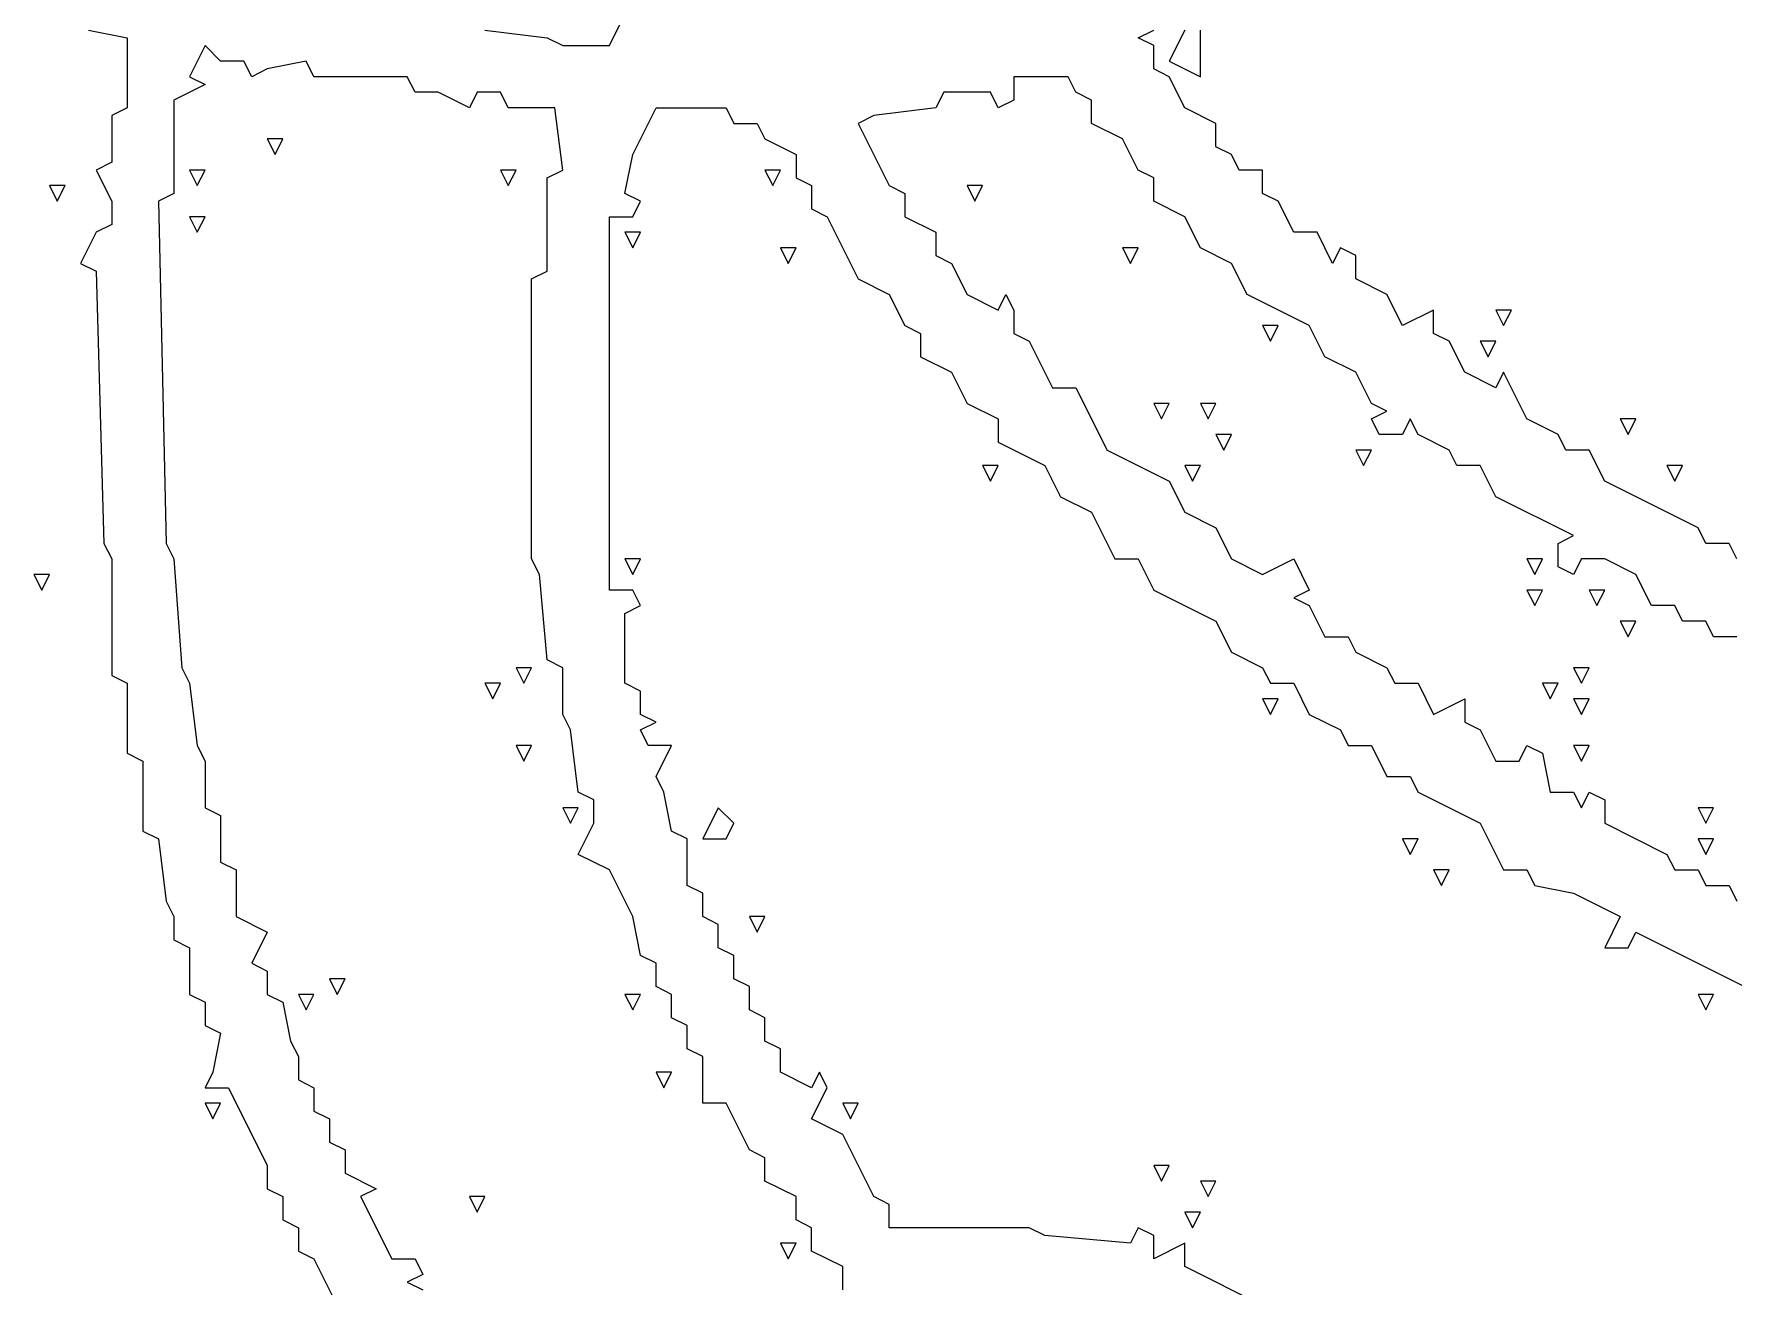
# Model space of a CAD drawing. Extents: x 11 to 152, y 0 to 170.
# Drawn here: x 57.13 to 77.16, y 26.09 to 40.85 of the extents above; entities that cross this region are included whole.
import ezdxf

# ---------------------------------------------------------------- set-up
doc = ezdxf.new("R2010")
doc.units = 0
doc.layers.add('Layer0', color=7, linetype='Continuous')

msp = doc.modelspace()

# ---------------------------------------------------------------- linework, layer by layer
at = {"layer": 'Layer0', "color": 5, "linetype": 'CONTINUOUS'}
for p, q in [((63.91046, 40.71197, 0.1), (64.09385, 41.07875, 0.1)), ((57.76699, 40.89536, 0.1), (58.22546, 40.80367, 0.1)), ((62.44337, 40.89536, 0.1), (63.17691, 40.80367, 0.1)), ((70.14563, 40.80367, 0.1), (70.32902, 40.89536, 0.1)), ((70.69579, 40.89536, 0.1), (70.51241, 40.52859, 0.1)), ((70.87918, 40.3452, 0.1), (70.87918, 40.89536, 0.1)), ((58.22546, 40.80367, 0.1), (58.22546, 39.97843, 0.1)), ((59.14239, 40.71197, 0.1), (58.95901, 40.3452, 0.1)), ((59.32578, 40.52859, 0.1), (59.14239, 40.71197, 0.1)), ((63.17691, 40.80367, 0.1), (63.3603, 40.71197, 0.1)), ((63.3603, 40.71197, 0.1), (63.91046, 40.71197, 0.1)), ((70.32902, 40.71197, 0.1), (70.14563, 40.80367, 0.1)), ((70.32902, 40.43689, 0.1), (70.32902, 40.71197, 0.1)), ((59.60086, 40.52859, 0.1), (59.32578, 40.52859, 0.1)), ((59.69256, 40.3452, 0.1), (59.60086, 40.52859, 0.1)), ((60.33441, 40.52859, 0.1), (59.87594, 40.43689, 0.1)), ((60.42611, 40.3452, 0.1), (60.33441, 40.52859, 0.1)), ((70.51241, 40.52859, 0.1), (70.87918, 40.3452, 0.1)), ((58.95901, 40.3452, 0.1), (59.14239, 40.25351, 0.1)), ((59.87594, 40.43689, 0.1), (59.69256, 40.3452, 0.1)), ((61.52643, 40.3452, 0.1), (60.42611, 40.3452, 0.1)), ((61.61812, 40.16181, 0.1), (61.52643, 40.3452, 0.1)), ((68.67853, 40.3452, 0.1), (68.67853, 40.07012, 0.1)), ((69.32039, 40.3452, 0.1), (68.67853, 40.3452, 0.1)), ((69.41208, 40.16181, 0.1), (69.32039, 40.3452, 0.1)), ((70.51241, 40.3452, 0.1), (70.32902, 40.43689, 0.1)), ((70.69579, 39.97843, 0.1), (70.51241, 40.3452, 0.1)), ((59.14239, 40.25351, 0.1), (58.77562, 40.07012, 0.1)), ((61.8932, 40.16181, 0.1), (61.61812, 40.16181, 0.1)), ((62.25998, 39.97843, 0.1), (61.8932, 40.16181, 0.1)), ((62.35167, 40.16181, 0.1), (62.25998, 39.97843, 0.1)), ((62.62675, 40.16181, 0.1), (62.35167, 40.16181, 0.1)), ((62.71845, 39.97843, 0.1), (62.62675, 40.16181, 0.1)), ((67.85329, 40.16181, 0.1), (67.7616, 39.97843, 0.1)), ((68.40345, 40.16181, 0.1), (67.85329, 40.16181, 0.1)), ((68.49515, 39.97843, 0.1), (68.40345, 40.16181, 0.1)), ((69.59547, 40.07012, 0.1), (69.41208, 40.16181, 0.1)), ((58.22546, 39.97843, 0.1), (58.04207, 39.88673, 0.1)), ((58.04207, 39.88673, 0.1), (58.04207, 39.33657, 0.1)), ((58.77562, 40.07012, 0.1), (58.77562, 38.9698, 0.1)), ((63.26861, 39.97843, 0.1), (62.71845, 39.97843, 0.1)), ((63.3603, 39.24488, 0.1), (63.26861, 39.97843, 0.1)), ((64.18554, 39.42826, 0.1), (64.46063, 39.97843, 0.1)), ((64.46063, 39.97843, 0.1), (65.28587, 39.97843, 0.1)), ((65.28587, 39.97843, 0.1), (65.37756, 39.79504, 0.1)), ((67.02805, 39.88673, 0.1), (66.84466, 39.79504, 0.1)), ((67.7616, 39.97843, 0.1), (67.02805, 39.88673, 0.1)), ((68.67853, 40.07012, 0.1), (68.49515, 39.97843, 0.1)), ((69.59547, 39.79504, 0.1), (69.59547, 40.07012, 0.1)), ((71.06257, 39.79504, 0.1), (70.69579, 39.97843, 0.1)), ((65.37756, 39.79504, 0.1), (65.65264, 39.79504, 0.1)), ((65.65264, 39.79504, 0.1), (65.74434, 39.61165, 0.1)), ((66.84466, 39.79504, 0.1), (67.21143, 39.06149, 0.1)), ((69.96224, 39.61165, 0.1), (69.59547, 39.79504, 0.1)), ((71.06257, 39.51996, 0.1), (71.06257, 39.79504, 0.1)), ((59.87594, 39.61165, 0.1), (59.96764, 39.42826, 0.1)), ((60.05933, 39.61165, 0.1), (59.87594, 39.61165, 0.1)), ((59.96764, 39.42826, 0.1), (60.05933, 39.61165, 0.1)), ((65.74434, 39.61165, 0.1), (66.11111, 39.42826, 0.1)), ((70.14563, 39.24488, 0.1), (69.96224, 39.61165, 0.1)), ((71.24595, 39.42826, 0.1), (71.06257, 39.51996, 0.1)), ((58.04207, 39.33657, 0.1), (57.85868, 39.24488, 0.1)), ((64.09385, 38.9698, 0.1), (64.18554, 39.42826, 0.1)), ((66.11111, 39.42826, 0.1), (66.11111, 39.15318, 0.1)), ((71.33765, 39.24488, 0.1), (71.24595, 39.42826, 0.1)), ((57.85868, 39.24488, 0.1), (58.04207, 38.8781, 0.1)), ((58.95901, 39.24488, 0.1), (59.0507, 39.06149, 0.1)), ((59.14239, 39.24488, 0.1), (58.95901, 39.24488, 0.1)), ((59.0507, 39.06149, 0.1), (59.14239, 39.24488, 0.1)), ((62.62675, 39.24488, 0.1), (62.71845, 39.06149, 0.1)), ((62.81014, 39.24488, 0.1), (62.62675, 39.24488, 0.1)), ((62.71845, 39.06149, 0.1), (62.81014, 39.24488, 0.1)), ((63.17691, 39.15318, 0.1), (63.3603, 39.24488, 0.1)), ((63.17691, 38.05286, 0.1), (63.17691, 39.15318, 0.1)), ((65.74434, 39.24488, 0.1), (65.83603, 39.06149, 0.1)), ((65.92772, 39.24488, 0.1), (65.74434, 39.24488, 0.1)), ((65.83603, 39.06149, 0.1), (65.92772, 39.24488, 0.1)), ((66.11111, 39.15318, 0.1), (66.2945, 39.06149, 0.1)), ((70.32902, 39.15318, 0.1), (70.14563, 39.24488, 0.1)), ((70.32902, 38.8781, 0.1), (70.32902, 39.15318, 0.1)), ((71.61273, 39.24488, 0.1), (71.33765, 39.24488, 0.1)), ((71.61273, 38.9698, 0.1), (71.61273, 39.24488, 0.1)), ((57.30852, 39.06149, 0.1), (57.40022, 38.8781, 0.1)), ((57.49191, 39.06149, 0.1), (57.30852, 39.06149, 0.1)), ((57.40022, 38.8781, 0.1), (57.49191, 39.06149, 0.1)), ((58.04207, 38.8781, 0.1), (58.04207, 38.60302, 0.1)), ((58.77562, 38.9698, 0.1), (58.59223, 38.8781, 0.1)), ((58.59223, 38.8781, 0.1), (58.68393, 34.84358, 0.1)), ((64.27724, 38.8781, 0.1), (64.09385, 38.9698, 0.1)), ((64.18554, 38.69471, 0.1), (64.27724, 38.8781, 0.1)), ((66.2945, 39.06149, 0.1), (66.2945, 38.78641, 0.1)), ((67.21143, 39.06149, 0.1), (67.39482, 38.9698, 0.1)), ((67.39482, 38.9698, 0.1), (67.39482, 38.69471, 0.1)), ((68.12837, 39.06149, 0.1), (68.22006, 38.8781, 0.1)), ((68.31176, 39.06149, 0.1), (68.12837, 39.06149, 0.1)), ((68.22006, 38.8781, 0.1), (68.31176, 39.06149, 0.1)), ((70.69579, 38.69471, 0.1), (70.32902, 38.8781, 0.1)), ((71.79612, 38.8781, 0.1), (71.61273, 38.9698, 0.1)), ((71.9795, 38.51133, 0.1), (71.79612, 38.8781, 0.1)), ((58.95901, 38.69471, 0.1), (59.0507, 38.51133, 0.1)), ((59.14239, 38.69471, 0.1), (58.95901, 38.69471, 0.1)), ((59.0507, 38.51133, 0.1), (59.14239, 38.69471, 0.1)), ((63.91046, 34.29342, 0.1), (63.91046, 38.69471, 0.1)), ((63.91046, 38.69471, 0.1), (64.18554, 38.69471, 0.1)), ((66.2945, 38.78641, 0.1), (66.47789, 38.69471, 0.1)), ((66.47789, 38.69471, 0.1), (66.84466, 37.96117, 0.1)), ((67.39482, 38.69471, 0.1), (67.7616, 38.51133, 0.1)), ((70.87918, 38.32794, 0.1), (70.69579, 38.69471, 0.1)), ((57.85868, 38.51133, 0.1), (57.6753, 38.14455, 0.1)), ((58.04207, 38.60302, 0.1), (57.85868, 38.51133, 0.1)), ((64.09385, 38.51133, 0.1), (64.18554, 38.32794, 0.1)), ((64.27724, 38.51133, 0.1), (64.09385, 38.51133, 0.1)), ((64.18554, 38.32794, 0.1), (64.27724, 38.51133, 0.1)), ((67.7616, 38.51133, 0.1), (67.7616, 38.23625, 0.1)), ((72.25458, 38.51133, 0.1), (71.9795, 38.51133, 0.1)), ((72.43797, 38.14455, 0.1), (72.25458, 38.51133, 0.1)), ((65.92772, 38.32794, 0.1), (66.01942, 38.14455, 0.1)), ((66.11111, 38.32794, 0.1), (65.92772, 38.32794, 0.1)), ((66.01942, 38.14455, 0.1), (66.11111, 38.32794, 0.1)), ((69.96224, 38.32794, 0.1), (70.05394, 38.14455, 0.1)), ((70.14563, 38.32794, 0.1), (69.96224, 38.32794, 0.1)), ((70.05394, 38.14455, 0.1), (70.14563, 38.32794, 0.1)), ((71.24595, 38.14455, 0.1), (70.87918, 38.32794, 0.1)), ((72.52967, 38.32794, 0.1), (72.43797, 38.14455, 0.1)), ((72.71305, 38.23625, 0.1), (72.52967, 38.32794, 0.1)), ((57.6753, 38.14455, 0.1), (57.85868, 38.05286, 0.1)), ((67.7616, 38.23625, 0.1), (67.94498, 38.14455, 0.1)), ((67.94498, 38.14455, 0.1), (68.12837, 37.77778, 0.1)), ((71.42934, 37.77778, 0.1), (71.24595, 38.14455, 0.1)), ((72.71305, 37.96117, 0.1), (72.71305, 38.23625, 0.1)), ((57.85868, 38.05286, 0.1), (57.95038, 34.84358, 0.1)), ((62.99353, 37.96117, 0.1), (63.17691, 38.05286, 0.1)), ((62.99353, 34.66019, 0.1), (62.99353, 37.96117, 0.1)), ((66.84466, 37.96117, 0.1), (67.21143, 37.77778, 0.1)), ((73.07983, 37.77778, 0.1), (72.71305, 37.96117, 0.1)), ((67.21143, 37.77778, 0.1), (67.39482, 37.411, 0.1)), ((68.12837, 37.77778, 0.1), (68.49515, 37.59439, 0.1)), ((68.49515, 37.59439, 0.1), (68.58684, 37.77778, 0.1)), ((68.58684, 37.77778, 0.1), (68.67853, 37.59439, 0.1)), ((72.16289, 37.411, 0.1), (71.42934, 37.77778, 0.1)), ((73.26321, 37.411, 0.1), (73.07983, 37.77778, 0.1)), ((68.67853, 37.59439, 0.1), (68.67853, 37.31931, 0.1)), ((73.62999, 37.59439, 0.1), (73.26321, 37.411, 0.1)), ((73.62999, 37.31931, 0.1), (73.62999, 37.59439, 0.1)), ((74.36354, 37.59439, 0.1), (74.45523, 37.411, 0.1)), ((74.54693, 37.59439, 0.1), (74.36354, 37.59439, 0.1)), ((74.45523, 37.411, 0.1), (74.54693, 37.59439, 0.1)), ((67.39482, 37.411, 0.1), (67.57821, 37.31931, 0.1)), ((67.57821, 37.31931, 0.1), (67.57821, 37.04423, 0.1)), ((68.67853, 37.31931, 0.1), (68.86192, 37.22762, 0.1)), ((71.61273, 37.411, 0.1), (71.70442, 37.22762, 0.1)), ((71.79612, 37.411, 0.1), (71.61273, 37.411, 0.1)), ((71.70442, 37.22762, 0.1), (71.79612, 37.411, 0.1)), ((72.34628, 37.04423, 0.1), (72.16289, 37.411, 0.1)), ((73.81338, 37.22762, 0.1), (73.62999, 37.31931, 0.1)), ((68.86192, 37.22762, 0.1), (69.137, 36.67745, 0.1)), ((73.99676, 36.86084, 0.1), (73.81338, 37.22762, 0.1)), ((74.18015, 37.22762, 0.1), (74.27184, 37.04423, 0.1)), ((74.36354, 37.22762, 0.1), (74.18015, 37.22762, 0.1)), ((74.27184, 37.04423, 0.1), (74.36354, 37.22762, 0.1)), ((67.57821, 37.04423, 0.1), (67.94498, 36.86084, 0.1)), ((72.71305, 36.86084, 0.1), (72.34628, 37.04423, 0.1)), ((67.94498, 36.86084, 0.1), (68.12837, 36.49407, 0.1)), ((69.137, 36.67745, 0.1), (69.41208, 36.67745, 0.1)), ((69.41208, 36.67745, 0.1), (69.77886, 35.94391, 0.1)), ((72.89644, 36.49407, 0.1), (72.71305, 36.86084, 0.1)), ((74.36354, 36.67745, 0.1), (73.99676, 36.86084, 0.1)), ((74.45523, 36.86084, 0.1), (74.36354, 36.67745, 0.1)), ((74.73031, 36.31068, 0.1), (74.45523, 36.86084, 0.1)), ((68.12837, 36.49407, 0.1), (68.49515, 36.31068, 0.1)), ((70.32902, 36.49407, 0.1), (70.42071, 36.31068, 0.1)), ((70.51241, 36.49407, 0.1), (70.32902, 36.49407, 0.1)), ((70.42071, 36.31068, 0.1), (70.51241, 36.49407, 0.1)), ((70.87918, 36.49407, 0.1), (70.97087, 36.31068, 0.1)), ((71.06257, 36.49407, 0.1), (70.87918, 36.49407, 0.1)), ((70.97087, 36.31068, 0.1), (71.06257, 36.49407, 0.1)), ((73.07983, 36.40237, 0.1), (72.89644, 36.49407, 0.1)), ((68.49515, 36.31068, 0.1), (68.49515, 36.0356, 0.1)), ((72.89644, 36.31068, 0.1), (73.07983, 36.40237, 0.1)), ((72.98813, 36.12729, 0.1), (72.89644, 36.31068, 0.1)), ((73.35491, 36.31068, 0.1), (73.26321, 36.12729, 0.1)), ((73.4466, 36.12729, 0.1), (73.35491, 36.31068, 0.1)), ((75.09709, 36.12729, 0.1), (74.73031, 36.31068, 0.1)), ((75.83064, 36.31068, 0.1), (75.92233, 36.12729, 0.1)), ((76.01402, 36.31068, 0.1), (75.83064, 36.31068, 0.1)), ((75.92233, 36.12729, 0.1), (76.01402, 36.31068, 0.1)), ((71.06257, 36.12729, 0.1), (71.15426, 35.94391, 0.1)), ((71.24595, 36.12729, 0.1), (71.06257, 36.12729, 0.1)), ((71.15426, 35.94391, 0.1), (71.24595, 36.12729, 0.1)), ((73.26321, 36.12729, 0.1), (72.98813, 36.12729, 0.1)), ((73.81338, 35.94391, 0.1), (73.4466, 36.12729, 0.1)), ((75.18878, 35.94391, 0.1), (75.09709, 36.12729, 0.1)), ((68.49515, 36.0356, 0.1), (69.04531, 35.76052, 0.1)), ((69.77886, 35.94391, 0.1), (70.51241, 35.57713, 0.1)), ((72.71305, 35.94391, 0.1), (72.80475, 35.76052, 0.1)), ((72.89644, 35.94391, 0.1), (72.71305, 35.94391, 0.1)), ((72.80475, 35.76052, 0.1), (72.89644, 35.94391, 0.1)), ((73.90507, 35.76052, 0.1), (73.81338, 35.94391, 0.1)), ((75.46386, 35.94391, 0.1), (75.18878, 35.94391, 0.1)), ((75.64725, 35.57713, 0.1), (75.46386, 35.94391, 0.1)), ((68.31176, 35.76052, 0.1), (68.40345, 35.57713, 0.1)), ((68.49515, 35.76052, 0.1), (68.31176, 35.76052, 0.1)), ((68.40345, 35.57713, 0.1), (68.49515, 35.76052, 0.1)), ((69.04531, 35.76052, 0.1), (69.22869, 35.39374, 0.1)), ((70.69579, 35.76052, 0.1), (70.78749, 35.57713, 0.1)), ((70.87918, 35.76052, 0.1), (70.69579, 35.76052, 0.1)), ((70.78749, 35.57713, 0.1), (70.87918, 35.76052, 0.1)), ((74.18015, 35.76052, 0.1), (73.90507, 35.76052, 0.1)), ((74.36354, 35.39374, 0.1), (74.18015, 35.76052, 0.1)), ((76.3808, 35.76052, 0.1), (76.47249, 35.57713, 0.1)), ((76.56419, 35.76052, 0.1), (76.3808, 35.76052, 0.1)), ((76.47249, 35.57713, 0.1), (76.56419, 35.76052, 0.1)), ((70.51241, 35.57713, 0.1), (70.69579, 35.21036, 0.1)), ((76.74757, 35.02697, 0.1), (75.64725, 35.57713, 0.1)), ((69.22869, 35.39374, 0.1), (69.59547, 35.21036, 0.1)), ((75.28047, 34.93528, 0.1), (74.36354, 35.39374, 0.1)), ((69.59547, 35.21036, 0.1), (69.87055, 34.66019, 0.1)), ((70.69579, 35.21036, 0.1), (71.06257, 35.02697, 0.1)), ((71.06257, 35.02697, 0.1), (71.24595, 34.66019, 0.1)), ((75.09709, 34.84358, 0.1), (75.28047, 34.93528, 0.1)), ((76.83927, 34.84358, 0.1), (76.74757, 35.02697, 0.1)), ((57.95038, 34.84358, 0.1), (58.04207, 34.66019, 0.1)), ((58.68393, 34.84358, 0.1), (58.77562, 34.66019, 0.1)), ((75.09709, 34.5685, 0.1), (75.09709, 34.84358, 0.1)), ((77.11435, 34.84358, 0.1), (76.83927, 34.84358, 0.1)), ((77.20604, 34.66019, 0.1), (77.11435, 34.84358, 0.1)), ((57.12513, 34.47681, 0.1), (57.21683, 34.29342, 0.1)), ((57.30852, 34.47681, 0.1), (57.12513, 34.47681, 0.1)), ((57.21683, 34.29342, 0.1), (57.30852, 34.47681, 0.1)), ((58.04207, 34.66019, 0.1), (58.04207, 33.28479, 0.1)), ((58.77562, 34.66019, 0.1), (58.86731, 33.37648, 0.1)), ((63.08522, 34.47681, 0.1), (62.99353, 34.66019, 0.1)), ((63.17691, 33.46818, 0.1), (63.08522, 34.47681, 0.1)), ((64.09385, 34.66019, 0.1), (64.18554, 34.47681, 0.1)), ((64.27724, 34.66019, 0.1), (64.09385, 34.66019, 0.1)), ((64.18554, 34.47681, 0.1), (64.27724, 34.66019, 0.1)), ((69.87055, 34.66019, 0.1), (70.14563, 34.66019, 0.1)), ((70.14563, 34.66019, 0.1), (70.32902, 34.29342, 0.1)), ((71.24595, 34.66019, 0.1), (71.61273, 34.47681, 0.1)), ((71.61273, 34.47681, 0.1), (71.9795, 34.66019, 0.1)), ((71.9795, 34.66019, 0.1), (72.16289, 34.29342, 0.1)), ((74.73031, 34.66019, 0.1), (74.82201, 34.47681, 0.1)), ((74.9137, 34.66019, 0.1), (74.73031, 34.66019, 0.1)), ((74.82201, 34.47681, 0.1), (74.9137, 34.66019, 0.1)), ((75.28047, 34.47681, 0.1), (75.09709, 34.5685, 0.1)), ((75.37217, 34.66019, 0.1), (75.28047, 34.47681, 0.1)), ((75.64725, 34.66019, 0.1), (75.37217, 34.66019, 0.1)), ((76.01402, 34.47681, 0.1), (75.64725, 34.66019, 0.1)), ((76.19741, 34.11003, 0.1), (76.01402, 34.47681, 0.1)), ((64.18554, 34.29342, 0.1), (63.91046, 34.29342, 0.1)), ((64.27724, 34.11003, 0.1), (64.18554, 34.29342, 0.1)), ((70.32902, 34.29342, 0.1), (71.06257, 33.92665, 0.1)), ((72.16289, 34.29342, 0.1), (71.9795, 34.20173, 0.1)), ((74.73031, 34.29342, 0.1), (74.82201, 34.11003, 0.1)), ((74.9137, 34.29342, 0.1), (74.73031, 34.29342, 0.1)), ((74.82201, 34.11003, 0.1), (74.9137, 34.29342, 0.1)), ((75.46386, 34.29342, 0.1), (75.55556, 34.11003, 0.1)), ((75.64725, 34.29342, 0.1), (75.46386, 34.29342, 0.1)), ((75.55556, 34.11003, 0.1), (75.64725, 34.29342, 0.1)), ((64.09385, 34.01834, 0.1), (64.27724, 34.11003, 0.1)), ((71.9795, 34.20173, 0.1), (72.16289, 34.11003, 0.1)), ((72.16289, 34.11003, 0.1), (72.34628, 33.74326, 0.1)), ((76.47249, 34.11003, 0.1), (76.19741, 34.11003, 0.1)), ((76.56419, 33.92665, 0.1), (76.47249, 34.11003, 0.1)), ((64.09385, 33.1931, 0.1), (64.09385, 34.01834, 0.1)), ((71.06257, 33.92665, 0.1), (71.24595, 33.55987, 0.1)), ((75.83064, 33.92665, 0.1), (75.92233, 33.74326, 0.1)), ((76.01402, 33.92665, 0.1), (75.83064, 33.92665, 0.1)), ((75.92233, 33.74326, 0.1), (76.01402, 33.92665, 0.1)), ((76.83927, 33.92665, 0.1), (76.56419, 33.92665, 0.1)), ((76.93096, 33.74326, 0.1), (76.83927, 33.92665, 0.1)), ((72.34628, 33.74326, 0.1), (72.62136, 33.74326, 0.1)), ((72.62136, 33.74326, 0.1), (72.71305, 33.55987, 0.1)), ((77.20604, 33.74326, 0.1), (76.93096, 33.74326, 0.1)), ((63.3603, 33.37648, 0.1), (63.17691, 33.46818, 0.1)), ((71.24595, 33.55987, 0.1), (71.61273, 33.37648, 0.1)), ((72.71305, 33.55987, 0.1), (73.07983, 33.37648, 0.1)), ((58.04207, 33.28479, 0.1), (58.22546, 33.1931, 0.1)), ((58.86731, 33.37648, 0.1), (58.95901, 33.1931, 0.1)), ((62.81014, 33.37648, 0.1), (62.90183, 33.1931, 0.1)), ((62.99353, 33.37648, 0.1), (62.81014, 33.37648, 0.1)), ((62.90183, 33.1931, 0.1), (62.99353, 33.37648, 0.1)), ((63.3603, 32.82632, 0.1), (63.3603, 33.37648, 0.1)), ((71.61273, 33.37648, 0.1), (71.70442, 33.1931, 0.1)), ((73.07983, 33.37648, 0.1), (73.17152, 33.1931, 0.1)), ((75.28047, 33.37648, 0.1), (75.37217, 33.1931, 0.1)), ((75.46386, 33.37648, 0.1), (75.28047, 33.37648, 0.1)), ((75.37217, 33.1931, 0.1), (75.46386, 33.37648, 0.1)), ((58.22546, 33.1931, 0.1), (58.22546, 32.36785, 0.1)), ((58.95901, 33.1931, 0.1), (59.0507, 32.45955, 0.1)), ((62.44337, 33.1931, 0.1), (62.53506, 33.00971, 0.1)), ((62.62675, 33.1931, 0.1), (62.44337, 33.1931, 0.1)), ((62.53506, 33.00971, 0.1), (62.62675, 33.1931, 0.1)), ((64.27724, 33.1014, 0.1), (64.09385, 33.1931, 0.1)), ((64.27724, 32.82632, 0.1), (64.27724, 33.1014, 0.1)), ((71.70442, 33.1931, 0.1), (71.9795, 33.1931, 0.1)), ((71.9795, 33.1931, 0.1), (72.16289, 32.82632, 0.1)), ((73.17152, 33.1931, 0.1), (73.4466, 33.1931, 0.1)), ((73.4466, 33.1931, 0.1), (73.62999, 32.82632, 0.1)), ((74.9137, 33.1931, 0.1), (75.00539, 33.00971, 0.1)), ((75.09709, 33.1931, 0.1), (74.9137, 33.1931, 0.1)), ((75.00539, 33.00971, 0.1), (75.09709, 33.1931, 0.1)), ((71.61273, 33.00971, 0.1), (71.70442, 32.82632, 0.1)), ((71.79612, 33.00971, 0.1), (71.61273, 33.00971, 0.1)), ((71.70442, 32.82632, 0.1), (71.79612, 33.00971, 0.1)), ((73.62999, 32.82632, 0.1), (73.99676, 33.00971, 0.1)), ((73.99676, 33.00971, 0.1), (73.99676, 32.73463, 0.1)), ((75.28047, 33.00971, 0.1), (75.37217, 32.82632, 0.1)), ((75.46386, 33.00971, 0.1), (75.28047, 33.00971, 0.1)), ((75.37217, 32.82632, 0.1), (75.46386, 33.00971, 0.1)), ((63.452, 32.64293, 0.1), (63.3603, 32.82632, 0.1)), ((64.46063, 32.73463, 0.1), (64.27724, 32.82632, 0.1)), ((64.27724, 32.64293, 0.1), (64.46063, 32.73463, 0.1)), ((72.16289, 32.82632, 0.1), (72.52967, 32.64293, 0.1)), ((73.99676, 32.73463, 0.1), (74.18015, 32.64293, 0.1)), ((59.0507, 32.45955, 0.1), (59.14239, 32.27616, 0.1)), ((62.81014, 32.45955, 0.1), (62.90183, 32.27616, 0.1)), ((62.99353, 32.45955, 0.1), (62.81014, 32.45955, 0.1)), ((62.90183, 32.27616, 0.1), (62.99353, 32.45955, 0.1)), ((63.54369, 31.90939, 0.1), (63.452, 32.64293, 0.1)), ((64.36893, 32.45955, 0.1), (64.27724, 32.64293, 0.1)), ((64.64401, 32.45955, 0.1), (64.36893, 32.45955, 0.1)), ((64.46063, 32.09277, 0.1), (64.64401, 32.45955, 0.1)), ((72.52967, 32.64293, 0.1), (72.62136, 32.45955, 0.1)), ((72.62136, 32.45955, 0.1), (72.89644, 32.45955, 0.1)), ((72.89644, 32.45955, 0.1), (73.07983, 32.09277, 0.1)), ((74.18015, 32.64293, 0.1), (74.36354, 32.27616, 0.1)), ((74.63862, 32.27616, 0.1), (74.73031, 32.45955, 0.1)), ((74.73031, 32.45955, 0.1), (74.9137, 32.36785, 0.1)), ((75.28047, 32.45955, 0.1), (75.37217, 32.27616, 0.1)), ((75.46386, 32.45955, 0.1), (75.28047, 32.45955, 0.1)), ((75.37217, 32.27616, 0.1), (75.46386, 32.45955, 0.1)), ((58.22546, 32.36785, 0.1), (58.40885, 32.27616, 0.1)), ((58.40885, 32.27616, 0.1), (58.40885, 31.45092, 0.1)), ((59.14239, 32.27616, 0.1), (59.14239, 31.726, 0.1)), ((74.36354, 32.27616, 0.1), (74.63862, 32.27616, 0.1)), ((74.9137, 32.36785, 0.1), (75.00539, 31.90939, 0.1)), ((64.55232, 31.90939, 0.1), (64.46063, 32.09277, 0.1)), ((73.07983, 32.09277, 0.1), (73.35491, 32.09277, 0.1)), ((73.35491, 32.09277, 0.1), (73.4466, 31.90939, 0.1)), ((63.72708, 31.81769, 0.1), (63.54369, 31.90939, 0.1)), ((64.64401, 31.45092, 0.1), (64.55232, 31.90939, 0.1)), ((73.4466, 31.90939, 0.1), (74.18015, 31.54261, 0.1)), ((75.00539, 31.90939, 0.1), (75.28047, 31.90939, 0.1)), ((75.28047, 31.90939, 0.1), (75.37217, 31.726, 0.1)), ((75.37217, 31.726, 0.1), (75.46386, 31.90939, 0.1)), ((75.46386, 31.90939, 0.1), (75.64725, 31.81769, 0.1)), ((59.14239, 31.726, 0.1), (59.32578, 31.6343, 0.1)), ((63.3603, 31.726, 0.1), (63.452, 31.54261, 0.1)), ((63.54369, 31.726, 0.1), (63.3603, 31.726, 0.1)), ((63.452, 31.54261, 0.1), (63.54369, 31.726, 0.1)), ((63.72708, 31.54261, 0.1), (63.72708, 31.81769, 0.1)), ((65.19417, 31.726, 0.1), (65.01079, 31.35922, 0.1)), ((65.37756, 31.54261, 0.1), (65.19417, 31.726, 0.1)), ((75.64725, 31.81769, 0.1), (75.64725, 31.54261, 0.1)), ((76.74757, 31.726, 0.1), (76.83927, 31.54261, 0.1)), ((76.93096, 31.726, 0.1), (76.74757, 31.726, 0.1)), ((76.83927, 31.54261, 0.1), (76.93096, 31.726, 0.1)), ((59.32578, 31.6343, 0.1), (59.32578, 31.08414, 0.1)), ((63.54369, 31.17584, 0.1), (63.72708, 31.54261, 0.1)), ((65.28587, 31.35922, 0.1), (65.37756, 31.54261, 0.1)), ((74.18015, 31.54261, 0.1), (74.45523, 30.99245, 0.1)), ((75.64725, 31.54261, 0.1), (76.3808, 31.17584, 0.1)), ((58.40885, 31.45092, 0.1), (58.59223, 31.35922, 0.1)), ((58.59223, 31.35922, 0.1), (58.68393, 30.62567, 0.1)), ((64.8274, 31.35922, 0.1), (64.64401, 31.45092, 0.1)), ((64.8274, 30.80906, 0.1), (64.8274, 31.35922, 0.1)), ((65.01079, 31.35922, 0.1), (65.28587, 31.35922, 0.1)), ((73.26321, 31.35922, 0.1), (73.35491, 31.17584, 0.1)), ((73.4466, 31.35922, 0.1), (73.26321, 31.35922, 0.1)), ((73.35491, 31.17584, 0.1), (73.4466, 31.35922, 0.1)), ((76.74757, 31.35922, 0.1), (76.83927, 31.17584, 0.1)), ((76.93096, 31.35922, 0.1), (76.74757, 31.35922, 0.1)), ((76.83927, 31.17584, 0.1), (76.93096, 31.35922, 0.1)), ((59.32578, 31.08414, 0.1), (59.50917, 30.99245, 0.1)), ((63.91046, 30.99245, 0.1), (63.54369, 31.17584, 0.1)), ((76.3808, 31.17584, 0.1), (76.47249, 30.99245, 0.1)), ((59.50917, 30.99245, 0.1), (59.50917, 30.44229, 0.1)), ((64.18554, 30.44229, 0.1), (63.91046, 30.99245, 0.1)), ((73.62999, 30.99245, 0.1), (73.72168, 30.80906, 0.1)), ((73.81338, 30.99245, 0.1), (73.62999, 30.99245, 0.1)), ((73.72168, 30.80906, 0.1), (73.81338, 30.99245, 0.1)), ((74.45523, 30.99245, 0.1), (74.73031, 30.99245, 0.1)), ((74.73031, 30.99245, 0.1), (74.82201, 30.80906, 0.1)), ((76.47249, 30.99245, 0.1), (76.74757, 30.99245, 0.1)), ((76.74757, 30.99245, 0.1), (76.83927, 30.80906, 0.1)), ((65.01079, 30.71737, 0.1), (64.8274, 30.80906, 0.1)), ((65.01079, 30.44229, 0.1), (65.01079, 30.71737, 0.1)), ((74.82201, 30.80906, 0.1), (75.28047, 30.71737, 0.1)), ((75.28047, 30.71737, 0.1), (75.83064, 30.44229, 0.1)), ((76.83927, 30.80906, 0.1), (77.11435, 30.80906, 0.1)), ((77.11435, 30.80906, 0.1), (77.20604, 30.62567, 0.1)), ((58.68393, 30.62567, 0.1), (58.77562, 30.44229, 0.1)), ((58.77562, 30.44229, 0.1), (58.77562, 30.16721, 0.1)), ((59.50917, 30.44229, 0.1), (59.87594, 30.2589, 0.1)), ((59.87594, 30.2589, 0.1), (59.69256, 29.89213, 0.1)), ((64.27724, 29.98382, 0.1), (64.18554, 30.44229, 0.1)), ((65.19417, 30.35059, 0.1), (65.01079, 30.44229, 0.1)), ((65.19417, 30.07551, 0.1), (65.19417, 30.35059, 0.1)), ((65.56095, 30.44229, 0.1), (65.65264, 30.2589, 0.1)), ((65.74434, 30.44229, 0.1), (65.56095, 30.44229, 0.1)), ((65.65264, 30.2589, 0.1), (65.74434, 30.44229, 0.1)), ((75.83064, 30.44229, 0.1), (75.64725, 30.07551, 0.1)), ((75.92233, 30.07551, 0.1), (76.01402, 30.2589, 0.1)), ((76.01402, 30.2589, 0.1), (78.21467, 29.15858, 0.1)), ((58.77562, 30.16721, 0.1), (58.95901, 30.07551, 0.1)), ((58.95901, 30.07551, 0.1), (58.95901, 29.52535, 0.1)), ((65.37756, 29.98382, 0.1), (65.19417, 30.07551, 0.1)), ((75.64725, 30.07551, 0.1), (75.92233, 30.07551, 0.1)), ((59.69256, 29.89213, 0.1), (59.87594, 29.80043, 0.1)), ((64.46063, 29.89213, 0.1), (64.27724, 29.98382, 0.1)), ((64.46063, 29.61704, 0.1), (64.46063, 29.89213, 0.1)), ((65.37756, 29.70874, 0.1), (65.37756, 29.98382, 0.1)), ((59.87594, 29.80043, 0.1), (59.87594, 29.52535, 0.1)), ((60.60949, 29.70874, 0.1), (60.70119, 29.52535, 0.1)), ((60.79288, 29.70874, 0.1), (60.60949, 29.70874, 0.1)), ((60.70119, 29.52535, 0.1), (60.79288, 29.70874, 0.1)), ((65.56095, 29.61704, 0.1), (65.37756, 29.70874, 0.1)), ((58.95901, 29.52535, 0.1), (59.14239, 29.43366, 0.1)), ((59.87594, 29.52535, 0.1), (60.05933, 29.43366, 0.1)), ((60.24272, 29.52535, 0.1), (60.33441, 29.34196, 0.1)), ((60.42611, 29.52535, 0.1), (60.24272, 29.52535, 0.1)), ((60.33441, 29.34196, 0.1), (60.42611, 29.52535, 0.1)), ((64.09385, 29.52535, 0.1), (64.18554, 29.34196, 0.1)), ((64.27724, 29.52535, 0.1), (64.09385, 29.52535, 0.1)), ((64.18554, 29.34196, 0.1), (64.27724, 29.52535, 0.1)), ((64.64401, 29.52535, 0.1), (64.46063, 29.61704, 0.1)), ((64.64401, 29.25027, 0.1), (64.64401, 29.52535, 0.1)), ((65.56095, 29.34196, 0.1), (65.56095, 29.61704, 0.1)), ((76.74757, 29.52535, 0.1), (76.83927, 29.34196, 0.1)), ((76.93096, 29.52535, 0.1), (76.74757, 29.52535, 0.1)), ((76.83927, 29.34196, 0.1), (76.93096, 29.52535, 0.1)), ((59.14239, 29.43366, 0.1), (59.14239, 29.15858, 0.1)), ((60.05933, 29.43366, 0.1), (60.15102, 28.97519, 0.1)), ((65.74434, 29.25027, 0.1), (65.56095, 29.34196, 0.1)), ((59.14239, 29.15858, 0.1), (59.32578, 29.06688, 0.1)), ((59.32578, 29.06688, 0.1), (59.23409, 28.60841, 0.1)), ((64.8274, 29.15858, 0.1), (64.64401, 29.25027, 0.1)), ((64.8274, 28.8835, 0.1), (64.8274, 29.15858, 0.1)), ((65.74434, 28.97519, 0.1), (65.74434, 29.25027, 0.1)), ((60.15102, 28.97519, 0.1), (60.24272, 28.7918, 0.1)), ((65.01079, 28.7918, 0.1), (64.8274, 28.8835, 0.1)), ((65.92772, 28.8835, 0.1), (65.74434, 28.97519, 0.1)), ((65.92772, 28.60841, 0.1), (65.92772, 28.8835, 0.1)), ((60.24272, 28.7918, 0.1), (60.24272, 28.51672, 0.1)), ((65.01079, 28.24164, 0.1), (65.01079, 28.7918, 0.1)), ((59.23409, 28.60841, 0.1), (59.14239, 28.42503, 0.1)), ((60.24272, 28.51672, 0.1), (60.42611, 28.42503, 0.1)), ((64.46063, 28.60841, 0.1), (64.55232, 28.42503, 0.1)), ((64.64401, 28.60841, 0.1), (64.46063, 28.60841, 0.1)), ((64.55232, 28.42503, 0.1), (64.64401, 28.60841, 0.1)), ((66.2945, 28.42503, 0.1), (65.92772, 28.60841, 0.1)), ((66.38619, 28.60841, 0.1), (66.2945, 28.42503, 0.1)), ((66.47789, 28.42503, 0.1), (66.38619, 28.60841, 0.1)), ((59.14239, 28.42503, 0.1), (59.41748, 28.42503, 0.1)), ((59.41748, 28.42503, 0.1), (59.87594, 27.50809, 0.1)), ((60.42611, 28.42503, 0.1), (60.42611, 28.14995, 0.1)), ((66.2945, 28.05825, 0.1), (66.47789, 28.42503, 0.1)), ((59.14239, 28.24164, 0.1), (59.23409, 28.05825, 0.1)), ((59.32578, 28.24164, 0.1), (59.14239, 28.24164, 0.1)), ((59.23409, 28.05825, 0.1), (59.32578, 28.24164, 0.1)), ((60.42611, 28.14995, 0.1), (60.60949, 28.05825, 0.1)), ((60.60949, 28.05825, 0.1), (60.60949, 27.78317, 0.1)), ((65.28587, 28.24164, 0.1), (65.01079, 28.24164, 0.1)), ((65.56095, 27.69148, 0.1), (65.28587, 28.24164, 0.1)), ((66.66127, 27.87487, 0.1), (66.2945, 28.05825, 0.1)), ((66.66127, 28.24164, 0.1), (66.75297, 28.05825, 0.1)), ((66.84466, 28.24164, 0.1), (66.66127, 28.24164, 0.1)), ((66.75297, 28.05825, 0.1), (66.84466, 28.24164, 0.1)), ((67.02805, 27.14132, 0.1), (66.66127, 27.87487, 0.1)), ((60.60949, 27.78317, 0.1), (60.79288, 27.69148, 0.1)), ((60.79288, 27.69148, 0.1), (60.79288, 27.4164, 0.1)), ((65.74434, 27.59978, 0.1), (65.56095, 27.69148, 0.1)), ((59.87594, 27.50809, 0.1), (59.87594, 27.23301, 0.1)), ((65.74434, 27.3247, 0.1), (65.74434, 27.59978, 0.1)), ((70.32902, 27.50809, 0.1), (70.42071, 27.3247, 0.1)), ((70.51241, 27.50809, 0.1), (70.32902, 27.50809, 0.1)), ((70.42071, 27.3247, 0.1), (70.51241, 27.50809, 0.1)), ((60.79288, 27.4164, 0.1), (61.15965, 27.23301, 0.1)), ((66.11111, 27.14132, 0.1), (65.74434, 27.3247, 0.1)), ((70.87918, 27.3247, 0.1), (70.97087, 27.14132, 0.1)), ((71.06257, 27.3247, 0.1), (70.87918, 27.3247, 0.1)), ((70.97087, 27.14132, 0.1), (71.06257, 27.3247, 0.1)), ((59.87594, 27.23301, 0.1), (60.05933, 27.14132, 0.1)), ((60.05933, 27.14132, 0.1), (60.05933, 26.86624, 0.1)), ((61.15965, 27.23301, 0.1), (60.97627, 27.14132, 0.1)), ((60.97627, 27.14132, 0.1), (61.34304, 26.40777, 0.1)), ((62.25998, 27.14132, 0.1), (62.35167, 26.95793, 0.1)), ((62.44337, 27.14132, 0.1), (62.25998, 27.14132, 0.1)), ((62.35167, 26.95793, 0.1), (62.44337, 27.14132, 0.1)), ((66.11111, 26.86624, 0.1), (66.11111, 27.14132, 0.1)), ((67.21143, 27.04962, 0.1), (67.02805, 27.14132, 0.1)), ((67.21143, 26.77454, 0.1), (67.21143, 27.04962, 0.1)), ((60.05933, 26.86624, 0.1), (60.24272, 26.77454, 0.1)), ((66.2945, 26.77454, 0.1), (66.11111, 26.86624, 0.1)), ((70.69579, 26.95793, 0.1), (70.78749, 26.77454, 0.1)), ((70.87918, 26.95793, 0.1), (70.69579, 26.95793, 0.1)), ((70.78749, 26.77454, 0.1), (70.87918, 26.95793, 0.1)), ((60.24272, 26.77454, 0.1), (60.24272, 26.49946, 0.1)), ((66.2945, 26.49946, 0.1), (66.2945, 26.77454, 0.1)), ((68.86192, 26.77454, 0.1), (67.21143, 26.77454, 0.1)), ((69.04531, 26.68285, 0.1), (68.86192, 26.77454, 0.1)), ((70.05394, 26.59115, 0.1), (69.04531, 26.68285, 0.1)), ((70.14563, 26.77454, 0.1), (70.05394, 26.59115, 0.1)), ((70.32902, 26.68285, 0.1), (70.14563, 26.77454, 0.1)), ((70.32902, 26.40777, 0.1), (70.32902, 26.68285, 0.1)), ((60.24272, 26.49946, 0.1), (60.42611, 26.40777, 0.1)), ((65.92772, 26.59115, 0.1), (66.01942, 26.40777, 0.1)), ((66.11111, 26.59115, 0.1), (65.92772, 26.59115, 0.1)), ((66.01942, 26.40777, 0.1), (66.11111, 26.59115, 0.1)), ((66.66127, 26.31607, 0.1), (66.2945, 26.49946, 0.1)), ((70.69579, 26.59115, 0.1), (70.32902, 26.40777, 0.1)), ((70.69579, 26.31607, 0.1), (70.69579, 26.59115, 0.1)), ((60.42611, 26.40777, 0.1), (61.15965, 24.94067, 0.1)), ((61.34304, 26.40777, 0.1), (61.61812, 26.40777, 0.1)), ((61.61812, 26.40777, 0.1), (61.70982, 26.22438, 0.1)), ((66.66127, 26.04099, 0.1), (66.66127, 26.31607, 0.1)), ((71.61273, 25.85761, 0.1), (70.69579, 26.31607, 0.1)), ((61.70982, 26.22438, 0.1), (61.52643, 26.13269, 0.1)), ((61.52643, 26.13269, 0.1), (61.70982, 26.04099, 0.1))]:
    msp.add_line(p, q, dxfattribs=at)

doc.saveas('drawing.dxf')
